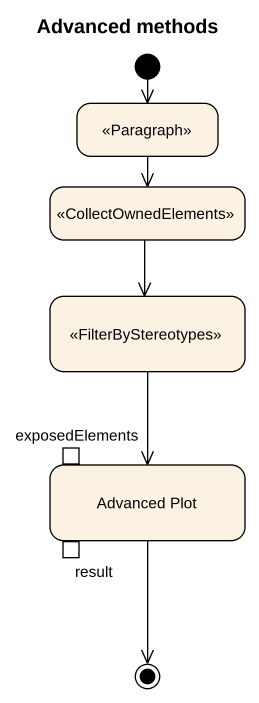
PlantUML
@startuml
title Advanced methods
hide empty description
state " " as state1 <<Paragraph>>
state " " as state2 <<CollectOwnedElements>>
state " " as state3 <<FilterByStereotypes>>
state "Advanced Plot" as Advanced_Plot {
  state exposedElements <<inputPin>>
  state result <<outputPin>>
}
[*] --> state1
state1 --> state2
state2 --> state3
state3 --> Advanced_Plot
Advanced_Plot --> [*]
@enduml
